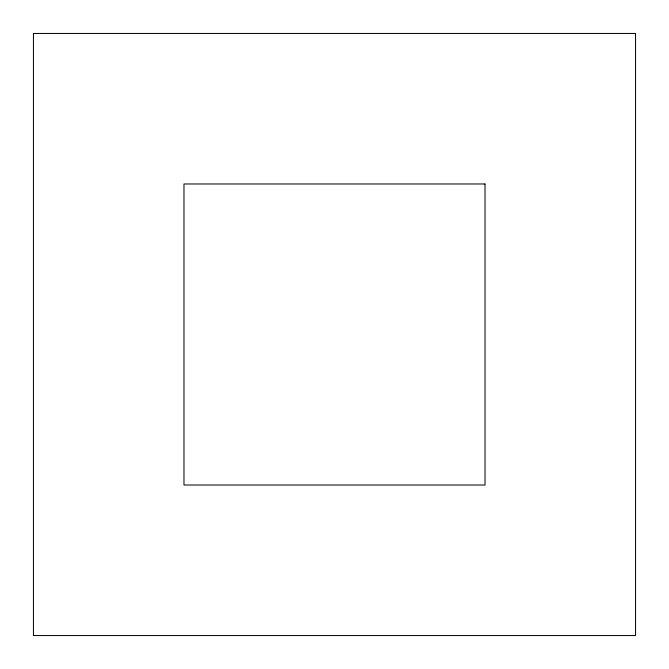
<?xml version="1.0" encoding="UTF-8"?>
<svg xmlns="http://www.w3.org/2000/svg" width="669" height="669" viewBox="0 0 669 669"><rect width="100%" height="100%" fill="white"/><g stroke="black" fill="none" stroke-linecap="round" stroke-linejoin="round"><path stroke-width="1" d="M635.55 33.45L33.45 33.45L33.45 635.55L635.55 635.55L635.55 33.45M485.025 183.975L183.975 183.975L183.975 485.025L485.025 485.025L485.025 183.975"/></g></svg>
